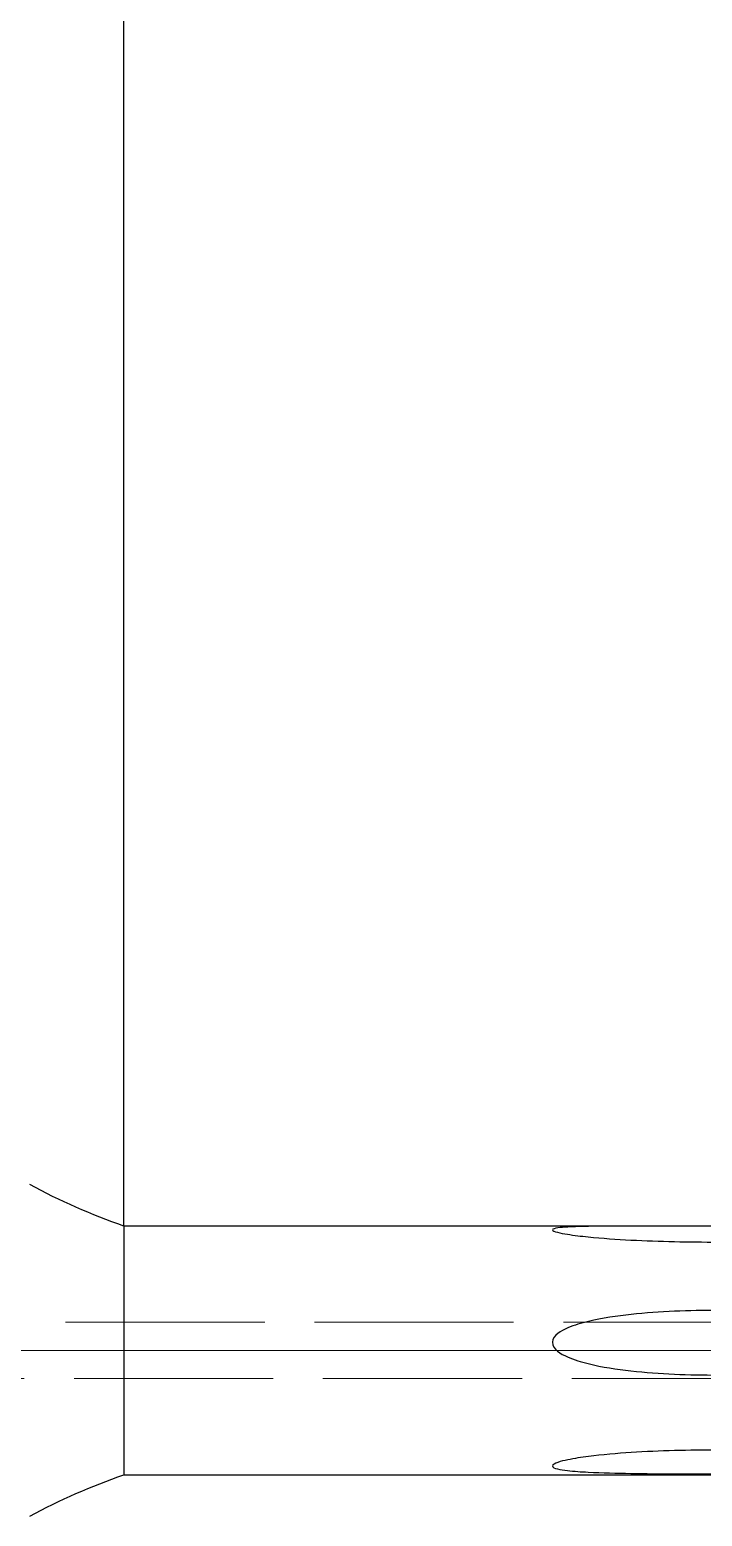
# Model space of a CAD drawing. Header units: millimetres. Extents: x -64 to 12559, y -1885 to 462.
# Drawn here: x 352.45 to 372.72, y 192.39 to 237.21 of the extents above; entities that cross this region are included whole.
import ezdxf

# ---------------------------------------------------------------- set-up
doc = ezdxf.new("R2010")
doc.units = ezdxf.units.MM
doc.header["$LTSCALE"] = 2
doc.linetypes.add('DASH', pattern=[3.75, 3, -0.75])
doc.linetypes.add('LONGDASH_DASH', pattern=[10.5, 6, -0.75, 3, -0.75])
for name, color, linetype, lineweight in [('1', 4, 'Continuous', 50), ('2', 7, 'Continuous', 25), ('3', 1, 'DASH', 35), ('4', 2, 'LONGDASH_DASH', 25), ('NOCUT', 7, 'Continuous', 25), ('SK4', 2, 'LONGDASH_DASH', 25)]:
    doc.layers.add(name, color=color, linetype=linetype, lineweight=lineweight)
doc.styles.add('blockfont', font='simplex.shx')
doc.dimstyles.get("Standard").update_dxf_attribs({"dimtxt": 0.18, "dimasz": 0.18, "dimexe": 0.18, "dimexo": 0.0625, "dimgap": 0.09, "dimtad": 0, "dimtih": 1, "dimtoh": 1, "dimzin": 0, "dimdsep": 46, "dimtxsty": 'Standard', "dimcen": 0.09, "dimadec": 0, "dimazin": 0, "dimtfac": 1, "dimtofl": 0, "dimtmove": 2, "dimatfit": 3, "dimfxl": 1, "dimtolj": 1, "dimarcsym": 0})

# ---------------------------------------------------------------- blocks, each defined once
blk = doc.blocks.new('*D53')
at = {"layer": '2', "color": 7, "linetype": 'Continuous', "lineweight": -2, "transparency": 16777216}
for p, q in [((104.275, 40.36), (104.275, 86.109)), ((143.275, 43.481), (143.275, 86.109)), ((109.025, 84.109), (138.525, 84.109))]:
    blk.add_line(p, q, dxfattribs=at)
at = {"layer": '2', "color": 7, "linetype": 'Continuous', "transparency": 16777216}
for points in [[(109.025, 84.901), (109.025, 83.318), (104.275, 84.109)], [(138.525, 84.901), (138.525, 83.318), (143.275, 84.109)]]:
    blk.add_solid(points, dxfattribs=at)
at = {"layer": 'Defpoints', "color": 0, "linetype": 'Continuous', "transparency": 16777216}
for p in [(143.275, 84.109), (143.275, 43.481), (104.275, 40.36)]:
    blk.add_point(p, dxfattribs=at)
at = {"layer": '2', "color": 7, "linetype": 'Continuous', "lineweight": 13, "transparency": 16777216, "insert": (123.775, 88.679), "char_height": 4.57, "attachment_point": 5, "style": 'blockfont'}
blk.add_mtext('\\A1;39', dxfattribs=at)
blk = doc.blocks.new('A$C1EDF66EC')
at = {"layer": '1', "lineweight": 25}
for p, q in [((120.4978, 40.3601), (104.2754, 40.3601)), ((104.2754, 40.3601), (104.2754, 32.8601)), ((104.2754, 32.8601), (124.9403, 32.8601))]:
    blk.add_line(p, q, dxfattribs=at)
at = {"layer": '1', "lineweight": 25, "extrusion": (0, 0, -1)}
for centre, start, end in [((-110.4715, 58.2672), 289.08627, 298.47083), ((-110.4715, 14.953), 61.52917, 70.91373)]:
    blk.add_arc(centre, 18.9488, start, end, dxfattribs=at)
at = {"layer": '1', "lineweight": 25}
for points in [[(122.1778, 40.3598), (121.3044, 40.3598), (120.43, 40.3613), (119.13, 40.3583), (118.6976, 40.3568), (118.0612, 40.3443), (117.8524, 40.3388), (117.4541, 40.3154), (117.1979, 40.3003), (117.1851, 40.1899), (117.4422, 40.1441), (117.8426, 40.0796), (118.0553, 40.0544), (118.691, 39.9897), (119.1227, 39.9604), (120.4266, 39.8932), (121.3023, 39.8766), (122.1778, 39.8766)], [(122.1778, 37.8167), (121.3044, 37.8167), (120.43, 37.7869), (119.13, 37.6483), (118.6976, 37.5873), (118.0612, 37.4337), (117.8524, 37.3734), (117.4541, 37.1996), (117.1979, 37.0811), (117.1851, 36.6327), (117.4422, 36.5061), (117.8426, 36.3261), (118.0553, 36.2631), (118.691, 36.1056), (119.1227, 36.0425), (120.4266, 35.8987), (121.3023, 35.8678), (122.1778, 35.8678)], [(122.1778, 33.6061), (121.3044, 33.6061), (120.43, 33.5862), (119.13, 33.5035), (118.6976, 33.4674), (118.0612, 33.3849), (117.8524, 33.3532), (117.4541, 33.2691), (117.1979, 33.211), (117.1851, 33.0443), (117.4422, 33.0118), (117.8426, 32.9651), (118.0553, 32.9514), (118.691, 32.9187), (119.1227, 32.909), (120.4266, 32.8873), (121.3023, 32.8848), (122.1778, 32.8848)]]:
    blk.add_open_spline(points, degree=3, knots=[0, 0, 0, 0, 0.25, 0.25, 0.375, 0.375, 0.4375, 0.4375, 0.5, 0.5, 0.5625, 0.5625, 0.625, 0.625, 0.75, 0.75, 1, 1, 1, 1], dxfattribs=at)
at = {"layer": '3', "lineweight": 13}
for p, q in [((138.5193, 37.4601), (80.2752, 37.4601)), ((80.2752, 35.7601), (138.5477, 35.7601))]:
    blk.add_line(p, q, dxfattribs=at)
at = {"layer": '4', "lineweight": 13}
blk.add_line((79.2752, 36.6101), (144.2752, 36.6101), dxfattribs=at)
at = {"layer": 'NOCUT', "lineweight": 13}
for p, q in [((124.9403, 40.3601), (104.2754, 40.3601)), ((104.2754, 32.8601), (124.9403, 32.8601))]:
    blk.add_line(p, q, dxfattribs=at)
at = {"layer": 'NOCUT', "lineweight": 13, "extrusion": (0, 0, -1)}
for centre, start, end in [((-110.4715, 58.2672), 289.08627, 298.47083), ((-110.4715, 14.953), 61.52917, 70.91373)]:
    blk.add_arc(centre, 18.9488, start, end, dxfattribs=at)
at = {"layer": 'SK4', "lineweight": 13}
blk.add_line((42.2752, 36.6101), (144.2752, 36.6101), dxfattribs=at)
at = {"layer": '2', "color": 7, "linetype": 'Continuous', "lineweight": 13}
dim = blk.add_linear_dim(base=(143.2752, 84.1092), p1=(104.2754, 40.3601), p2=(143.2752, 43.4806), dimstyle='Standard', override={"dimtxt": 4.57, "dimasz": 4.75, "dimexe": 2, "dimexo": 0, "dimgap": 2.285, "dimtad": 1, "dimtih": 0, "dimdec": 3, "dimzin": 8, "dimtxsty": 'blockfont', "dimsah": 1, "dimclrd": 7, "dimclre": 7, "dimclrt": 7, "dimtm": -0.005, "dimtdec": 3, "dimtofl": 1, "dimtmove": 0}, dxfattribs=at)
dim.commit()
dim.dimension.update_dxf_attribs({"geometry": '*D53', "text_midpoint": (123.7753, 88.6792)})

msp = doc.modelspace()

# ---------------------------------------------------------------- block references
msp.add_blockref('A$C1EDF66EC', (251.0103, 160.7825))

doc.saveas('drawing.dxf')
